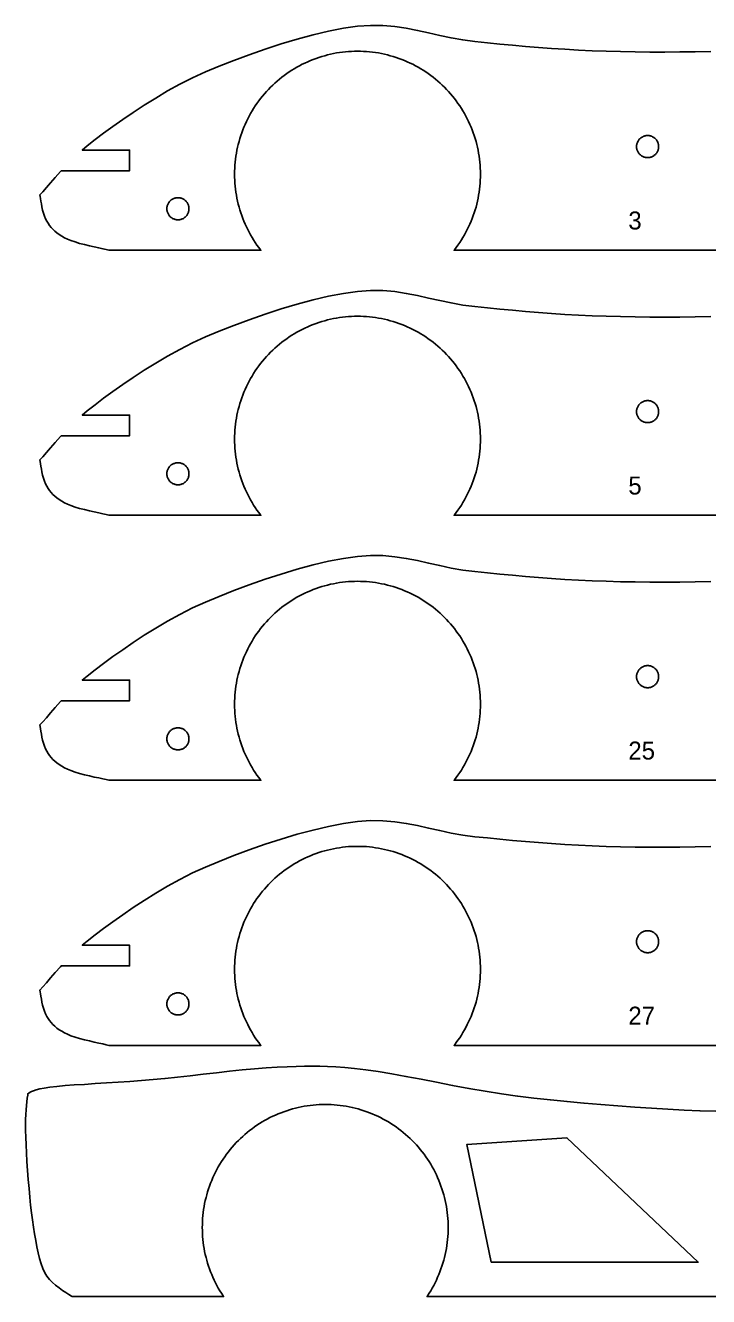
# Model space of a CAD drawing. Header units: metres. Extents: x 6 to 580, y 34 to 394.
# Drawn here: x 207.3 to 306.2, y 207.2 to 391.2 of the extents above; entities that cross this region are included whole.
import ezdxf

# ---------------------------------------------------------------- set-up
doc = ezdxf.new("R2010")
doc.units = ezdxf.units.M
doc.layers.add('CORTAR', color=1, linetype='Continuous')
doc.layers.add('GRABAR', color=5, linetype='Continuous')

msp = doc.modelspace()

# ---------------------------------------------------------------- linework, layer by layer
at = {"layer": 'CORTAR'}
for points in [[(351.42, 358.64), (269.4, 358.64), (269.44, 358.69), (269.71, 359.03), (269.96, 359.39), (270.21, 359.75), (270.45, 360.12), (270.68, 360.49), (270.9, 360.86), (271.11, 361.25), (271.31, 361.64), (271.5, 362.03), (271.68, 362.43), (271.86, 362.83), (272.02, 363.23), (272.17, 363.64), (272.31, 364.05), (272.44, 364.47), (272.57, 364.89), (272.68, 365.31), (272.78, 365.74), (272.87, 366.17), (272.95, 366.6), (273.02, 367.03), (273.08, 367.46), (273.13, 367.89), (273.16, 368.33), (273.19, 368.76), (273.21, 369.2), (273.21, 369.64), (273.21, 370.08), (273.19, 370.51), (273.16, 370.95), (273.13, 371.38), (273.08, 371.82), (273.02, 372.25), (272.95, 372.68), (272.87, 373.11), (272.78, 373.54), (272.68, 373.96), (272.57, 374.39), (272.44, 374.81), (272.31, 375.22), (272.17, 375.64), (272.02, 376.04), (271.86, 376.45), (271.68, 376.85), (271.5, 377.25), (271.31, 377.64), (271.11, 378.03), (270.9, 378.41), (270.68, 378.79), (270.45, 379.16), (270.21, 379.53), (269.96, 379.89), (269.71, 380.24), (269.44, 380.59), (269.17, 380.93), (268.89, 381.26), (268.6, 381.59), (268.3, 381.91), (268, 382.22), (267.68, 382.53), (267.36, 382.83), (267.04, 383.12), (266.7, 383.4), (266.36, 383.67), (266.01, 383.94), (265.66, 384.19), (265.3, 384.44), (264.93, 384.68), (264.56, 384.91), (264.18, 385.13), (263.8, 385.34), (263.41, 385.54), (263.02, 385.73), (262.62, 385.91), (262.22, 386.08), (261.82, 386.25), (261.41, 386.4), (260.99, 386.54), (260.58, 386.67), (260.16, 386.79), (259.74, 386.9), (259.31, 387.01), (258.88, 387.1), (258.45, 387.18), (258.02, 387.25), (257.59, 387.3), (257.16, 387.35), (256.72, 387.39), (256.28, 387.42), (255.85, 387.43), (255.41, 387.44), (254.97, 387.43), (254.54, 387.42), (254.1, 387.39), (253.67, 387.35), (253.23, 387.3), (252.8, 387.25), (252.37, 387.18), (251.94, 387.1), (251.51, 387.01), (251.09, 386.9), (250.66, 386.79), (250.24, 386.67), (249.83, 386.54), (249.41, 386.4), (249, 386.25), (248.6, 386.08), (248.2, 385.91), (247.8, 385.73), (247.41, 385.54), (247.02, 385.34), (246.64, 385.13), (246.26, 384.91), (245.89, 384.68), (245.52, 384.44), (245.16, 384.19), (244.81, 383.94), (244.46, 383.67), (244.12, 383.4), (243.78, 383.12), (243.46, 382.83), (243.14, 382.53), (242.82, 382.22), (242.52, 381.91), (242.22, 381.59), (241.93, 381.26), (241.65, 380.93), (241.38, 380.59), (241.11, 380.24), (240.86, 379.89), (240.61, 379.53), (240.37, 379.16), (240.14, 378.79), (239.92, 378.41), (239.71, 378.03), (239.51, 377.64), (239.32, 377.25), (239.14, 376.85), (238.97, 376.45), (238.8, 376.04), (238.65, 375.64), (238.51, 375.22), (238.38, 374.81), (238.26, 374.39), (238.14, 373.96), (238.04, 373.54), (237.95, 373.11), (237.87, 372.68), (237.8, 372.25), (237.74, 371.82), (237.7, 371.38), (237.66, 370.95), (237.63, 370.51), (237.62, 370.08), (237.61, 369.64), (237.62, 369.2), (237.63, 368.76), (237.66, 368.33), (237.7, 367.89), (237.74, 367.46), (237.8, 367.03), (237.87, 366.6), (237.95, 366.17), (238.04, 365.74), (238.14, 365.31), (238.26, 364.89), (238.38, 364.47), (238.51, 364.05), (238.65, 363.64), (238.8, 363.23), (238.97, 362.83), (239.14, 362.43), (239.32, 362.03), (239.51, 361.64), (239.71, 361.25), (239.92, 360.86), (240.14, 360.49), (240.37, 360.12), (240.61, 359.75), (240.86, 359.39), (241.11, 359.03), (241.38, 358.69), (241.42, 358.64), (219.41, 358.64), (219.04, 358.73), (218.55, 358.84), (217.96, 358.97), (217.3, 359.12), (216.6, 359.28), (215.88, 359.45), (215.18, 359.63), (214.51, 359.83), (213.92, 360.03), (213.41, 360.24), (212.98, 360.45), (212.59, 360.68), (212.23, 360.91), (211.9, 361.15), (211.6, 361.4), (211.32, 361.66), (211.07, 361.94), (210.83, 362.23), (210.62, 362.53), (210.41, 362.84), (210.23, 363.19), (210.07, 363.58), (209.93, 364.01), (209.82, 364.45), (209.72, 364.9), (209.64, 365.33), (209.57, 365.74), (209.51, 366.1), (209.46, 366.41), (209.41, 366.64), (209.85, 367.11), (210.37, 367.7), (210.97, 368.39), (211.65, 369.18), (212.41, 370.03), (212.52, 370.14), (222.41, 370.14), (222.41, 370.14), (222.41, 373.14), (215.57, 373.14), (216.25, 373.73), (217.41, 374.64), (218.66, 375.56), (220, 376.53), (221.43, 377.55), (222.95, 378.58), (224.54, 379.63), (226.19, 380.66), (227.92, 381.68), (229.7, 382.65), (231.53, 383.58), (233.41, 384.44), (235.39, 385.27), (237.51, 386.1), (239.73, 386.93), (242.02, 387.73), (244.35, 388.49), (246.68, 389.19), (248.99, 389.81), (251.23, 390.33), (253.39, 390.75), (255.41, 391.04), (257.3, 391.17), (259.1, 391.15), (260.82, 391), (262.47, 390.75), (264.1, 390.44), (265.71, 390.08), (267.32, 389.72), (268.96, 389.37), (270.65, 389.07), (272.41, 388.84), (274.22, 388.66), (276.03, 388.48), (277.87, 388.31), (279.72, 388.14), (281.6, 387.99), (283.5, 387.84), (285.43, 387.72), (287.39, 387.6), (289.38, 387.51), (291.41, 387.44), (293.48, 387.39), (295.59, 387.35), (297.73, 387.32), (299.9, 387.32), (302.1, 387.33), (304.32, 387.35), (306.57, 387.4)], [(351.42, 320.28), (269.4, 320.28), (269.44, 320.33), (269.71, 320.67), (269.96, 321.03), (270.21, 321.39), (270.45, 321.75), (270.68, 322.13), (270.9, 322.5), (271.11, 322.89), (271.31, 323.27), (271.5, 323.67), (271.68, 324.06), (271.86, 324.47), (272.02, 324.87), (272.17, 325.28), (272.31, 325.69), (272.44, 326.11), (272.57, 326.53), (272.68, 326.95), (272.78, 327.38), (272.87, 327.8), (272.95, 328.23), (273.02, 328.66), (273.08, 329.1), (273.13, 329.53), (273.16, 329.97), (273.19, 330.4), (273.21, 330.84), (273.21, 331.28), (273.21, 331.71), (273.19, 332.15), (273.16, 332.59), (273.13, 333.02), (273.08, 333.46), (273.02, 333.89), (272.95, 334.32), (272.87, 334.75), (272.78, 335.18), (272.68, 335.6), (272.57, 336.02), (272.44, 336.44), (272.31, 336.86), (272.17, 337.27), (272.02, 337.68), (271.86, 338.09), (271.68, 338.49), (271.5, 338.89), (271.31, 339.28), (271.11, 339.67), (270.9, 340.05), (270.68, 340.43), (270.45, 340.8), (270.21, 341.17), (269.96, 341.53), (269.71, 341.88), (269.44, 342.23), (269.17, 342.57), (268.89, 342.9), (268.6, 343.23), (268.3, 343.55), (268, 343.86), (267.68, 344.17), (267.36, 344.47), (267.04, 344.76), (266.7, 345.04), (266.36, 345.31), (266.01, 345.57), (265.66, 345.83), (265.3, 346.08), (264.93, 346.32), (264.56, 346.54), (264.18, 346.76), (263.8, 346.97), (263.41, 347.18), (263.02, 347.37), (262.62, 347.55), (262.22, 347.72), (261.82, 347.88), (261.41, 348.04), (260.99, 348.18), (260.58, 348.31), (260.16, 348.43), (259.74, 348.54), (259.31, 348.64), (258.88, 348.73), (258.45, 348.81), (258.02, 348.88), (257.59, 348.94), (257.16, 348.99), (256.72, 349.03), (256.28, 349.06), (255.85, 349.07), (255.41, 349.08), (254.97, 349.07), (254.54, 349.06), (254.1, 349.03), (253.67, 348.99), (253.23, 348.94), (252.8, 348.88), (252.37, 348.81), (251.94, 348.73), (251.51, 348.64), (251.09, 348.54), (250.66, 348.43), (250.24, 348.31), (249.83, 348.18), (249.41, 348.04), (249, 347.88), (248.6, 347.72), (248.2, 347.55), (247.8, 347.37), (247.41, 347.18), (247.02, 346.97), (246.64, 346.76), (246.26, 346.54), (245.89, 346.32), (245.52, 346.08), (245.16, 345.83), (244.81, 345.57), (244.46, 345.31), (244.12, 345.04), (243.78, 344.76), (243.46, 344.47), (243.14, 344.17), (242.82, 343.86), (242.52, 343.55), (242.22, 343.23), (241.93, 342.9), (241.65, 342.57), (241.38, 342.23), (241.11, 341.88), (240.86, 341.53), (240.61, 341.17), (240.37, 340.8), (240.14, 340.43), (239.92, 340.05), (239.71, 339.67), (239.51, 339.28), (239.32, 338.89), (239.14, 338.49), (238.97, 338.09), (238.8, 337.68), (238.65, 337.27), (238.51, 336.86), (238.38, 336.44), (238.26, 336.02), (238.14, 335.6), (238.04, 335.18), (237.95, 334.75), (237.87, 334.32), (237.8, 333.89), (237.74, 333.46), (237.7, 333.02), (237.66, 332.59), (237.63, 332.15), (237.62, 331.71), (237.61, 331.28), (237.62, 330.84), (237.63, 330.4), (237.66, 329.97), (237.7, 329.53), (237.74, 329.1), (237.8, 328.66), (237.87, 328.23), (237.95, 327.8), (238.04, 327.38), (238.14, 326.95), (238.26, 326.53), (238.38, 326.11), (238.51, 325.69), (238.65, 325.28), (238.8, 324.87), (238.97, 324.47), (239.14, 324.06), (239.32, 323.67), (239.51, 323.27), (239.71, 322.89), (239.92, 322.5), (240.14, 322.13), (240.37, 321.75), (240.61, 321.39), (240.86, 321.03), (241.11, 320.67), (241.38, 320.33), (241.42, 320.28), (219.41, 320.28), (219.04, 320.37), (218.55, 320.48), (217.96, 320.61), (217.3, 320.75), (216.6, 320.91), (215.88, 321.09), (215.18, 321.27), (214.51, 321.47), (213.92, 321.67), (213.41, 321.88), (212.98, 322.09), (212.59, 322.31), (212.23, 322.55), (211.9, 322.79), (211.6, 323.04), (211.32, 323.3), (211.07, 323.58), (210.83, 323.86), (210.62, 324.16), (210.41, 324.48), (210.23, 324.83), (210.07, 325.22), (209.93, 325.65), (209.82, 326.09), (209.72, 326.54), (209.64, 326.97), (209.57, 327.38), (209.51, 327.74), (209.46, 328.05), (209.41, 328.28), (209.85, 328.74), (210.37, 329.34), (210.97, 330.03), (211.65, 330.81), (212.41, 331.66), (212.52, 331.78), (222.41, 331.78), (222.41, 331.78), (222.41, 334.78), (215.57, 334.78), (216.25, 335.37), (217.41, 336.28), (218.66, 337.2), (220, 338.17), (221.43, 339.19), (222.95, 340.22), (224.54, 341.26), (226.19, 342.3), (227.92, 343.32), (229.7, 344.29), (231.53, 345.22), (233.41, 346.08), (235.39, 346.91), (237.51, 347.74), (239.73, 348.57), (242.02, 349.37), (244.35, 350.13), (246.68, 350.82), (248.99, 351.44), (251.23, 351.97), (253.39, 352.39), (255.41, 352.68), (257.3, 352.81), (259.1, 352.79), (260.82, 352.64), (262.47, 352.39), (264.1, 352.08), (265.71, 351.72), (267.32, 351.36), (268.96, 351.01), (270.65, 350.7), (272.41, 350.48), (274.22, 350.3), (276.03, 350.12), (277.87, 349.95), (279.72, 349.78), (281.6, 349.63), (283.5, 349.48), (285.43, 349.35), (287.39, 349.24), (289.38, 349.15), (291.41, 349.08), (293.48, 349.02), (295.59, 348.99), (297.73, 348.96), (299.9, 348.96), (302.1, 348.96), (304.32, 348.99), (306.57, 349.03)], [(351.42, 281.92), (269.4, 281.92), (269.44, 281.96), (269.71, 282.31), (269.96, 282.67), (270.21, 283.03), (270.45, 283.39), (270.68, 283.76), (270.9, 284.14), (271.11, 284.52), (271.31, 284.91), (271.5, 285.3), (271.68, 285.7), (271.86, 286.1), (272.02, 286.51), (272.17, 286.92), (272.31, 287.33), (272.44, 287.75), (272.57, 288.17), (272.68, 288.59), (272.78, 289.02), (272.87, 289.44), (272.95, 289.87), (273.02, 290.3), (273.08, 290.74), (273.13, 291.17), (273.16, 291.61), (273.19, 292.04), (273.21, 292.48), (273.21, 292.92), (273.21, 293.35), (273.19, 293.79), (273.16, 294.22), (273.13, 294.66), (273.08, 295.09), (273.02, 295.53), (272.95, 295.96), (272.87, 296.39), (272.78, 296.82), (272.68, 297.24), (272.57, 297.66), (272.44, 298.08), (272.31, 298.5), (272.17, 298.91), (272.02, 299.32), (271.86, 299.73), (271.68, 300.13), (271.5, 300.53), (271.31, 300.92), (271.11, 301.31), (270.9, 301.69), (270.68, 302.07), (270.45, 302.44), (270.21, 302.8), (269.96, 303.16), (269.71, 303.52), (269.44, 303.87), (269.17, 304.21), (268.89, 304.54), (268.6, 304.87), (268.3, 305.19), (268, 305.5), (267.68, 305.81), (267.36, 306.1), (267.04, 306.39), (266.7, 306.67), (266.36, 306.95), (266.01, 307.21), (265.66, 307.47), (265.3, 307.72), (264.93, 307.95), (264.56, 308.18), (264.18, 308.4), (263.8, 308.61), (263.41, 308.81), (263.02, 309.01), (262.62, 309.19), (262.22, 309.36), (261.82, 309.52), (261.41, 309.67), (260.99, 309.82), (260.58, 309.95), (260.16, 310.07), (259.74, 310.18), (259.31, 310.28), (258.88, 310.37), (258.45, 310.45), (258.02, 310.52), (257.59, 310.58), (257.16, 310.63), (256.72, 310.67), (256.28, 310.69), (255.85, 310.71), (255.41, 310.72), (254.97, 310.71), (254.54, 310.69), (254.1, 310.67), (253.67, 310.63), (253.23, 310.58), (252.8, 310.52), (252.37, 310.45), (251.94, 310.37), (251.51, 310.28), (251.09, 310.18), (250.66, 310.07), (250.24, 309.95), (249.83, 309.82), (249.41, 309.67), (249, 309.52), (248.6, 309.36), (248.2, 309.19), (247.8, 309.01), (247.41, 308.81), (247.02, 308.61), (246.64, 308.4), (246.26, 308.18), (245.89, 307.95), (245.52, 307.72), (245.16, 307.47), (244.81, 307.21), (244.46, 306.95), (244.12, 306.67), (243.78, 306.39), (243.46, 306.1), (243.14, 305.81), (242.82, 305.5), (242.52, 305.19), (242.22, 304.87), (241.93, 304.54), (241.65, 304.21), (241.38, 303.87), (241.11, 303.52), (240.86, 303.16), (240.61, 302.8), (240.37, 302.44), (240.14, 302.07), (239.92, 301.69), (239.71, 301.31), (239.51, 300.92), (239.32, 300.53), (239.14, 300.13), (238.97, 299.73), (238.8, 299.32), (238.65, 298.91), (238.51, 298.5), (238.38, 298.08), (238.26, 297.66), (238.14, 297.24), (238.04, 296.82), (237.95, 296.39), (237.87, 295.96), (237.8, 295.53), (237.74, 295.09), (237.7, 294.66), (237.66, 294.22), (237.63, 293.79), (237.62, 293.35), (237.61, 292.92), (237.62, 292.48), (237.63, 292.04), (237.66, 291.61), (237.7, 291.17), (237.74, 290.74), (237.8, 290.3), (237.87, 289.87), (237.95, 289.44), (238.04, 289.02), (238.14, 288.59), (238.26, 288.17), (238.38, 287.75), (238.51, 287.33), (238.65, 286.92), (238.8, 286.51), (238.97, 286.1), (239.14, 285.7), (239.32, 285.3), (239.51, 284.91), (239.71, 284.52), (239.92, 284.14), (240.14, 283.76), (240.37, 283.39), (240.61, 283.03), (240.86, 282.67), (241.11, 282.31), (241.38, 281.96), (241.42, 281.92), (219.41, 281.92), (219.04, 282.01), (218.55, 282.12), (217.96, 282.25), (217.3, 282.39), (216.6, 282.55), (215.88, 282.73), (215.18, 282.91), (214.51, 283.11), (213.92, 283.31), (213.41, 283.52), (212.98, 283.73), (212.59, 283.95), (212.23, 284.18), (211.9, 284.43), (211.6, 284.68), (211.32, 284.94), (211.07, 285.22), (210.83, 285.5), (210.62, 285.8), (210.41, 286.12), (210.23, 286.46), (210.07, 286.86), (209.93, 287.29), (209.82, 287.73), (209.72, 288.18), (209.64, 288.61), (209.57, 289.02), (209.51, 289.38), (209.46, 289.68), (209.41, 289.92), (209.85, 290.38), (210.37, 290.97), (210.97, 291.67), (211.65, 292.45), (212.41, 293.3), (212.52, 293.42), (222.41, 293.42), (222.41, 293.42), (222.41, 296.42), (215.57, 296.42), (216.25, 297.01), (217.41, 297.92), (218.66, 298.84), (220, 299.81), (221.43, 300.82), (222.95, 301.86), (224.54, 302.9), (226.19, 303.94), (227.92, 304.95), (229.7, 305.93), (231.53, 306.86), (233.41, 307.72), (235.39, 308.54), (237.51, 309.38), (239.73, 310.21), (242.02, 311.01), (244.35, 311.77), (246.68, 312.46), (248.99, 313.08), (251.23, 313.61), (253.39, 314.03), (255.41, 314.32), (257.3, 314.45), (259.1, 314.43), (260.82, 314.28), (262.47, 314.03), (264.1, 313.72), (265.71, 313.36), (267.32, 312.99), (268.96, 312.64), (270.65, 312.34), (272.41, 312.12), (274.22, 311.94), (276.03, 311.76), (277.87, 311.59), (279.72, 311.42), (281.6, 311.27), (283.5, 311.12), (285.43, 310.99), (287.39, 310.88), (289.38, 310.79), (291.41, 310.72), (293.48, 310.66), (295.59, 310.62), (297.73, 310.6), (299.9, 310.59), (302.1, 310.6), (304.32, 310.63), (306.57, 310.67)], [(351.42, 243.55), (269.4, 243.55), (269.44, 243.6), (269.71, 243.95), (269.96, 244.3), (270.21, 244.66), (270.45, 245.03), (270.68, 245.4), (270.9, 245.78), (271.11, 246.16), (271.31, 246.55), (271.5, 246.94), (271.68, 247.34), (271.86, 247.74), (272.02, 248.15), (272.17, 248.56), (272.31, 248.97), (272.44, 249.39), (272.57, 249.81), (272.68, 250.23), (272.78, 250.65), (272.87, 251.08), (272.95, 251.51), (273.02, 251.94), (273.08, 252.37), (273.13, 252.81), (273.16, 253.24), (273.19, 253.68), (273.21, 254.12), (273.21, 254.55), (273.21, 254.99), (273.19, 255.43), (273.16, 255.86), (273.13, 256.3), (273.08, 256.73), (273.02, 257.17), (272.95, 257.6), (272.87, 258.03), (272.78, 258.45), (272.68, 258.88), (272.57, 259.3), (272.44, 259.72), (272.31, 260.14), (272.17, 260.55), (272.02, 260.96), (271.86, 261.37), (271.68, 261.77), (271.5, 262.16), (271.31, 262.56), (271.11, 262.94), (270.9, 263.33), (270.68, 263.7), (270.45, 264.08), (270.21, 264.44), (269.96, 264.8), (269.71, 265.16), (269.44, 265.5), (269.17, 265.85), (268.89, 266.18), (268.6, 266.51), (268.3, 266.83), (268, 267.14), (267.68, 267.45), (267.36, 267.74), (267.04, 268.03), (266.7, 268.31), (266.36, 268.59), (266.01, 268.85), (265.66, 269.11), (265.3, 269.35), (264.93, 269.59), (264.56, 269.82), (264.18, 270.04), (263.8, 270.25), (263.41, 270.45), (263.02, 270.64), (262.62, 270.83), (262.22, 271), (261.82, 271.16), (261.41, 271.31), (260.99, 271.46), (260.58, 271.59), (260.16, 271.71), (259.74, 271.82), (259.31, 271.92), (258.88, 272.01), (258.45, 272.09), (258.02, 272.16), (257.59, 272.22), (257.16, 272.27), (256.72, 272.31), (256.28, 272.33), (255.85, 272.35), (255.41, 272.35), (254.97, 272.35), (254.54, 272.33), (254.1, 272.31), (253.67, 272.27), (253.23, 272.22), (252.8, 272.16), (252.37, 272.09), (251.94, 272.01), (251.51, 271.92), (251.09, 271.82), (250.66, 271.71), (250.24, 271.59), (249.83, 271.46), (249.41, 271.31), (249, 271.16), (248.6, 271), (248.2, 270.83), (247.8, 270.64), (247.41, 270.45), (247.02, 270.25), (246.64, 270.04), (246.26, 269.82), (245.89, 269.59), (245.52, 269.35), (245.16, 269.11), (244.81, 268.85), (244.46, 268.59), (244.12, 268.31), (243.78, 268.03), (243.46, 267.74), (243.14, 267.45), (242.82, 267.14), (242.52, 266.83), (242.22, 266.51), (241.93, 266.18), (241.65, 265.85), (241.38, 265.5), (241.11, 265.16), (240.86, 264.8), (240.61, 264.44), (240.37, 264.08), (240.14, 263.7), (239.92, 263.33), (239.71, 262.94), (239.51, 262.56), (239.32, 262.16), (239.14, 261.77), (238.97, 261.37), (238.8, 260.96), (238.65, 260.55), (238.51, 260.14), (238.38, 259.72), (238.26, 259.3), (238.14, 258.88), (238.04, 258.45), (237.95, 258.03), (237.87, 257.6), (237.8, 257.17), (237.74, 256.73), (237.7, 256.3), (237.66, 255.86), (237.63, 255.43), (237.62, 254.99), (237.61, 254.55), (237.62, 254.12), (237.63, 253.68), (237.66, 253.24), (237.7, 252.81), (237.74, 252.37), (237.8, 251.94), (237.87, 251.51), (237.95, 251.08), (238.04, 250.65), (238.14, 250.23), (238.26, 249.81), (238.38, 249.39), (238.51, 248.97), (238.65, 248.56), (238.8, 248.15), (238.97, 247.74), (239.14, 247.34), (239.32, 246.94), (239.51, 246.55), (239.71, 246.16), (239.92, 245.78), (240.14, 245.4), (240.37, 245.03), (240.61, 244.66), (240.86, 244.3), (241.11, 243.95), (241.38, 243.6), (241.42, 243.55), (219.41, 243.55), (219.04, 243.64), (218.55, 243.76), (217.96, 243.88), (217.3, 244.03), (216.6, 244.19), (215.88, 244.36), (215.18, 244.55), (214.51, 244.74), (213.92, 244.95), (213.41, 245.15), (212.98, 245.37), (212.59, 245.59), (212.23, 245.82), (211.9, 246.06), (211.6, 246.32), (211.32, 246.58), (211.07, 246.85), (210.83, 247.14), (210.62, 247.44), (210.41, 247.75), (210.23, 248.1), (210.07, 248.5), (209.93, 248.93), (209.82, 249.37), (209.72, 249.82), (209.64, 250.25), (209.57, 250.66), (209.51, 251.02), (209.46, 251.32), (209.41, 251.55), (209.85, 252.02), (210.37, 252.61), (210.97, 253.31), (211.65, 254.09), (212.41, 254.94), (212.52, 255.05), (222.41, 255.05), (222.41, 258.05), (222.41, 258.05), (215.57, 258.05), (216.25, 258.64), (217.41, 259.55), (218.66, 260.48), (220, 261.45), (221.43, 262.46), (222.95, 263.5), (224.54, 264.54), (226.19, 265.58), (227.92, 266.59), (229.7, 267.57), (231.53, 268.5), (233.41, 269.35), (235.39, 270.18), (237.51, 271.02), (239.73, 271.85), (242.02, 272.65), (244.35, 273.4), (246.68, 274.1), (248.99, 274.72), (251.23, 275.25), (253.39, 275.66), (255.41, 275.95), (257.3, 276.09), (259.1, 276.06), (260.82, 275.92), (262.47, 275.67), (264.1, 275.35), (265.71, 275), (267.32, 274.63), (268.96, 274.28), (270.65, 273.98), (272.41, 273.75), (274.22, 273.57), (276.03, 273.4), (277.87, 273.22), (279.72, 273.06), (281.6, 272.9), (283.5, 272.76), (285.43, 272.63), (287.39, 272.52), (289.38, 272.43), (291.41, 272.35), (293.48, 272.3), (295.59, 272.26), (297.73, 272.24), (299.9, 272.23), (302.1, 272.24), (304.32, 272.27), (306.57, 272.31)], [(307.28, 234.01), (305, 234.09), (304.99, 234.09), (302.7, 234.19), (302.69, 234.19), (300.36, 234.31), (300.36, 234.31), (297.98, 234.45), (297.97, 234.45), (295.56, 234.61), (295.55, 234.61), (293.12, 234.78), (293.11, 234.78), (290.66, 234.97), (290.66, 234.97), (288.21, 235.18), (288.2, 235.18), (285.76, 235.41), (285.76, 235.41), (283.34, 235.65), (283.34, 235.65), (280.96, 235.92), (280.95, 235.92), (278.62, 236.2), (278.6, 236.2), (276.28, 236.52), (276.26, 236.53), (273.91, 236.9), (273.9, 236.91), (271.54, 237.32), (271.53, 237.32), (269.18, 237.76), (269.18, 237.76), (266.86, 238.21), (266.86, 238.21), (264.61, 238.65), (262.43, 239.06), (260.36, 239.44), (258.42, 239.75), (256.62, 240), (254.99, 240.19), (253.56, 240.33), (252.27, 240.43), (251.09, 240.5), (249.97, 240.54), (248.87, 240.55), (247.75, 240.54), (246.55, 240.51), (245.24, 240.46), (243.79, 240.39), (242.2, 240.3), (240.5, 240.17), (238.71, 240), (236.87, 239.8), (234.98, 239.59), (233.08, 239.37), (231.19, 239.16), (231.19, 239.16), (229.34, 238.95), (229.33, 238.95), (227.55, 238.76), (227.54, 238.76), (225.84, 238.6), (225.82, 238.6), (224.15, 238.46), (224.14, 238.46), (222.45, 238.33), (222.44, 238.33), (220.74, 238.22), (220.74, 238.22), (219.06, 238.11), (219.06, 238.11), (217.43, 238.01), (215.87, 237.91), (214.41, 237.82), (213.07, 237.72), (211.88, 237.61), (210.87, 237.5), (210.05, 237.38), (209.4, 237.25), (208.89, 237.12), (208.51, 236.99), (208.23, 236.87), (208.02, 236.76), (207.83, 236.64), (207.68, 236.55), (207.66, 236.36), (207.66, 236.35), (207.6, 235.9), (207.54, 235.4), (207.48, 234.84), (207.42, 234.23), (207.38, 233.56), (207.34, 232.84), (207.33, 232.06), (207.34, 231.21), (207.37, 230.26), (207.42, 229.17), (207.48, 227.99), (207.55, 226.74), (207.64, 225.45), (207.74, 224.14), (207.85, 222.85), (207.97, 221.6), (208.09, 220.41), (208.23, 219.32), (208.38, 218.29), (208.52, 217.26), (208.67, 216.27), (208.83, 215.31), (209, 214.39), (209.18, 213.51), (209.39, 212.69), (209.61, 211.94), (209.86, 211.25), (210.13, 210.65), (210.44, 210.14), (210.81, 209.67), (211.24, 209.23), (211.71, 208.82), (212.2, 208.44), (212.7, 208.09), (213.18, 207.78), (213.63, 207.5), (213.64, 207.49), (214.02, 207.24), (214.07, 207.2), (214.08, 207.19), (236.02, 207.19), (235.94, 207.3), (235.7, 207.67), (235.47, 208.04), (235.25, 208.42), (235.04, 208.8), (234.84, 209.19), (234.65, 209.58), (234.47, 209.98), (234.3, 210.38), (234.13, 210.79), (233.98, 211.2), (233.84, 211.61), (233.71, 212.02), (233.59, 212.44), (233.48, 212.87), (233.37, 213.29), (233.28, 213.72), (233.2, 214.15), (233.13, 214.58), (233.08, 215.01), (233.03, 215.45), (232.99, 215.88), (232.96, 216.32), (232.95, 216.76), (232.94, 217.19), (232.95, 217.63), (232.96, 218.07), (232.99, 218.5), (233.03, 218.94), (233.08, 219.37), (233.13, 219.8), (233.2, 220.24), (233.28, 220.66), (233.37, 221.09), (233.48, 221.52), (233.59, 221.94), (233.71, 222.36), (233.84, 222.78), (233.98, 223.19), (234.13, 223.6), (234.3, 224), (234.47, 224.41), (234.65, 224.8), (234.84, 225.2), (235.04, 225.58), (235.25, 225.97), (235.47, 226.34), (235.7, 226.72), (235.94, 227.08), (236.19, 227.44), (236.44, 227.8), (236.71, 228.14), (236.98, 228.48), (237.26, 228.82), (237.55, 229.15), (237.85, 229.47), (238.16, 229.78), (238.47, 230.08), (238.79, 230.38), (239.12, 230.67), (239.45, 230.95), (239.79, 231.22), (240.14, 231.49), (240.49, 231.75), (240.85, 231.99), (241.22, 232.23), (241.59, 232.46), (241.97, 232.68), (242.35, 232.89), (242.74, 233.09), (243.13, 233.28), (243.53, 233.46), (243.93, 233.64), (244.34, 233.8), (244.74, 233.95), (245.16, 234.09), (245.57, 234.23), (245.99, 234.35), (246.42, 234.46), (246.84, 234.56), (247.27, 234.65), (247.7, 234.73), (248.13, 234.8), (248.56, 234.86), (249, 234.91), (249.43, 234.94), (249.87, 234.97), (250.3, 234.99), (250.74, 234.99), (251.18, 234.99), (251.62, 234.97), (252.05, 234.94), (252.49, 234.91), (252.92, 234.86), (253.35, 234.8), (253.78, 234.73), (254.21, 234.65), (254.64, 234.56), (255.07, 234.46), (255.49, 234.35), (255.91, 234.23), (256.33, 234.09), (256.74, 233.95), (257.15, 233.8), (257.55, 233.64), (257.95, 233.46), (258.35, 233.28), (258.74, 233.09), (259.13, 232.89), (259.52, 232.68), (259.89, 232.46), (260.26, 232.23), (260.63, 231.99), (260.99, 231.75), (261.35, 231.49), (261.69, 231.22), (262.03, 230.95), (262.37, 230.67), (262.7, 230.38), (263.02, 230.08), (263.33, 229.78), (263.63, 229.47), (263.93, 229.15), (264.22, 228.82), (264.5, 228.48), (264.77, 228.14), (265.04, 227.8), (265.29, 227.44), (265.54, 227.08), (265.78, 226.72), (266.01, 226.34), (266.23, 225.97), (266.44, 225.58), (266.64, 225.2), (266.83, 224.8), (267.01, 224.41), (267.19, 224), (267.35, 223.6), (267.5, 223.19), (267.64, 222.78), (267.78, 222.36), (267.9, 221.94), (268.01, 221.52), (268.11, 221.09), (268.2, 220.66), (268.28, 220.24), (268.35, 219.8), (268.41, 219.37), (268.46, 218.94), (268.49, 218.5), (268.52, 218.07), (268.54, 217.63), (268.54, 217.19), (268.54, 216.76), (268.52, 216.32), (268.49, 215.88), (268.46, 215.45), (268.41, 215.01), (268.35, 214.58), (268.28, 214.15), (268.2, 213.72), (268.11, 213.29), (268.01, 212.87), (267.9, 212.44), (267.78, 212.02), (267.64, 211.61), (267.5, 211.2), (267.35, 210.79), (267.19, 210.38), (267.01, 209.98), (266.83, 209.58), (266.64, 209.19), (266.44, 208.8), (266.23, 208.42), (266.01, 208.04), (265.78, 207.67), (265.54, 207.3), (265.47, 207.19), (346.02, 207.19)]]:
    msp.add_lwpolyline(points, dxfattribs=at)
for points in [[(299, 373.85), (298.98, 373.95), (298.96, 374.05), (298.93, 374.15), (298.89, 374.25), (298.85, 374.35), (298.8, 374.44), (298.74, 374.53), (298.68, 374.61), (298.61, 374.69), (298.54, 374.77), (298.47, 374.84), (298.38, 374.91), (298.3, 374.97), (298.21, 375.02), (298.12, 375.07), (298.02, 375.12), (297.93, 375.15), (297.82, 375.18), (297.72, 375.21), (297.62, 375.22), (297.52, 375.23), (297.41, 375.24), (297.31, 375.23), (297.2, 375.22), (297.1, 375.21), (297, 375.18), (296.9, 375.15), (296.8, 375.12), (296.7, 375.07), (296.61, 375.02), (296.52, 374.97), (296.44, 374.91), (296.36, 374.84), (296.28, 374.77), (296.21, 374.69), (296.14, 374.61), (296.08, 374.53), (296.03, 374.44), (295.98, 374.35), (295.93, 374.25), (295.9, 374.15), (295.87, 374.05), (295.84, 373.95), (295.82, 373.85), (295.81, 373.74), (295.81, 373.64), (295.81, 373.53), (295.82, 373.43), (295.84, 373.33), (295.87, 373.22), (295.9, 373.12), (295.93, 373.03), (295.98, 372.93), (296.03, 372.84), (296.08, 372.75), (296.14, 372.66), (296.21, 372.58), (296.28, 372.51), (296.36, 372.44), (296.44, 372.37), (296.52, 372.31), (296.61, 372.25), (296.7, 372.2), (296.8, 372.16), (296.9, 372.12), (297, 372.09), (297.1, 372.07), (297.2, 372.05), (297.31, 372.04), (297.41, 372.04), (297.52, 372.04), (297.62, 372.05), (297.72, 372.07), (297.82, 372.09), (297.93, 372.12), (298.02, 372.16), (298.12, 372.2), (298.21, 372.25), (298.3, 372.31), (298.38, 372.37), (298.47, 372.44), (298.54, 372.51), (298.61, 372.58), (298.68, 372.66), (298.74, 372.75), (298.8, 372.84), (298.85, 372.93), (298.89, 373.03), (298.93, 373.12), (298.96, 373.22), (298.98, 373.33), (299, 373.43), (299.01, 373.53), (299.01, 373.64), (299.01, 373.74), (299, 373.85)], [(230.98, 364.95), (230.96, 365.05), (230.93, 365.15), (230.89, 365.25), (230.85, 365.35), (230.8, 365.44), (230.74, 365.53), (230.68, 365.61), (230.61, 365.69), (230.54, 365.77), (230.47, 365.84), (230.38, 365.91), (230.3, 365.97), (230.21, 366.02), (230.12, 366.07), (230.02, 366.12), (229.93, 366.15), (229.82, 366.18), (229.72, 366.21), (229.62, 366.22), (229.52, 366.23), (229.41, 366.24), (229.31, 366.23), (229.2, 366.22), (229.1, 366.21), (229, 366.18), (228.9, 366.15), (228.8, 366.12), (228.7, 366.07), (228.61, 366.02), (228.52, 365.97), (228.44, 365.91), (228.36, 365.84), (228.28, 365.77), (228.21, 365.69), (228.14, 365.61), (228.08, 365.53), (228.03, 365.44), (227.98, 365.35), (227.93, 365.25), (227.9, 365.15), (227.87, 365.05), (227.84, 364.95), (227.82, 364.85), (227.81, 364.74), (227.81, 364.64), (227.81, 364.53), (227.82, 364.43), (227.84, 364.33), (227.87, 364.22), (227.9, 364.12), (227.93, 364.03), (227.98, 363.93), (228.03, 363.84), (228.08, 363.75), (228.14, 363.66), (228.21, 363.58), (228.28, 363.51), (228.36, 363.44), (228.44, 363.37), (228.52, 363.31), (228.61, 363.25), (228.7, 363.2), (228.8, 363.16), (228.9, 363.12), (229, 363.09), (229.1, 363.07), (229.2, 363.05), (229.31, 363.04), (229.41, 363.04), (229.52, 363.04), (229.62, 363.05), (229.72, 363.07), (229.82, 363.09), (229.93, 363.12), (230.02, 363.16), (230.12, 363.2), (230.21, 363.25), (230.3, 363.31), (230.38, 363.37), (230.47, 363.44), (230.54, 363.51), (230.61, 363.58), (230.68, 363.66), (230.74, 363.75), (230.8, 363.84), (230.85, 363.93), (230.89, 364.03), (230.93, 364.12), (230.96, 364.22), (230.98, 364.33), (231, 364.43), (231.01, 364.53), (231.01, 364.64), (231.01, 364.74), (231, 364.85), (230.98, 364.95)], [(299, 335.49), (298.98, 335.59), (298.96, 335.69), (298.93, 335.79), (298.89, 335.89), (298.85, 335.98), (298.8, 336.08), (298.74, 336.17), (298.68, 336.25), (298.61, 336.33), (298.54, 336.41), (298.47, 336.48), (298.38, 336.55), (298.3, 336.61), (298.21, 336.66), (298.12, 336.71), (298.02, 336.76), (297.93, 336.79), (297.82, 336.82), (297.72, 336.85), (297.62, 336.86), (297.52, 336.87), (297.41, 336.88), (297.31, 336.87), (297.2, 336.86), (297.1, 336.85), (297, 336.82), (296.9, 336.79), (296.8, 336.76), (296.7, 336.71), (296.61, 336.66), (296.52, 336.61), (296.44, 336.55), (296.36, 336.48), (296.28, 336.41), (296.21, 336.33), (296.14, 336.25), (296.08, 336.17), (296.03, 336.08), (295.98, 335.98), (295.93, 335.89), (295.9, 335.79), (295.87, 335.69), (295.84, 335.59), (295.82, 335.49), (295.81, 335.38), (295.81, 335.28), (295.81, 335.17), (295.82, 335.07), (295.84, 334.96), (295.87, 334.86), (295.9, 334.76), (295.93, 334.66), (295.98, 334.57), (296.03, 334.48), (296.08, 334.39), (296.14, 334.3), (296.21, 334.22), (296.28, 334.15), (296.36, 334.07), (296.44, 334.01), (296.52, 333.95), (296.61, 333.89), (296.7, 333.84), (296.8, 333.8), (296.9, 333.76), (297, 333.73), (297.1, 333.71), (297.2, 333.69), (297.31, 333.68), (297.41, 333.68), (297.52, 333.68), (297.62, 333.69), (297.72, 333.71), (297.82, 333.73), (297.93, 333.76), (298.02, 333.8), (298.12, 333.84), (298.21, 333.89), (298.3, 333.95), (298.38, 334.01), (298.47, 334.07), (298.54, 334.15), (298.61, 334.22), (298.68, 334.3), (298.74, 334.39), (298.8, 334.48), (298.85, 334.57), (298.89, 334.66), (298.93, 334.76), (298.96, 334.86), (298.98, 334.96), (299, 335.07), (299.01, 335.17), (299.01, 335.28), (299.01, 335.38), (299, 335.49)], [(230.98, 326.59), (230.96, 326.69), (230.93, 326.79), (230.89, 326.89), (230.85, 326.98), (230.8, 327.08), (230.74, 327.17), (230.68, 327.25), (230.61, 327.33), (230.54, 327.41), (230.47, 327.48), (230.38, 327.55), (230.3, 327.61), (230.21, 327.66), (230.12, 327.71), (230.02, 327.76), (229.93, 327.79), (229.82, 327.82), (229.72, 327.85), (229.62, 327.86), (229.52, 327.87), (229.41, 327.88), (229.31, 327.87), (229.2, 327.86), (229.1, 327.85), (229, 327.82), (228.9, 327.79), (228.8, 327.76), (228.7, 327.71), (228.61, 327.66), (228.52, 327.61), (228.44, 327.55), (228.36, 327.48), (228.28, 327.41), (228.21, 327.33), (228.14, 327.25), (228.08, 327.17), (228.03, 327.08), (227.98, 326.98), (227.93, 326.89), (227.9, 326.79), (227.87, 326.69), (227.84, 326.59), (227.82, 326.49), (227.81, 326.38), (227.81, 326.28), (227.81, 326.17), (227.82, 326.07), (227.84, 325.96), (227.87, 325.86), (227.9, 325.76), (227.93, 325.66), (227.98, 325.57), (228.03, 325.48), (228.08, 325.39), (228.14, 325.3), (228.21, 325.22), (228.28, 325.15), (228.36, 325.07), (228.44, 325.01), (228.52, 324.95), (228.61, 324.89), (228.7, 324.84), (228.8, 324.8), (228.9, 324.76), (229, 324.73), (229.1, 324.71), (229.2, 324.69), (229.31, 324.68), (229.41, 324.68), (229.52, 324.68), (229.62, 324.69), (229.72, 324.71), (229.82, 324.73), (229.93, 324.76), (230.02, 324.8), (230.12, 324.84), (230.21, 324.89), (230.3, 324.95), (230.38, 325.01), (230.47, 325.07), (230.54, 325.15), (230.61, 325.22), (230.68, 325.3), (230.74, 325.39), (230.8, 325.48), (230.85, 325.57), (230.89, 325.66), (230.93, 325.76), (230.96, 325.86), (230.98, 325.96), (231, 326.07), (231.01, 326.17), (231.01, 326.28), (231.01, 326.38), (231, 326.49), (230.98, 326.59)], [(299, 297.12), (298.98, 297.23), (298.96, 297.33), (298.93, 297.43), (298.89, 297.53), (298.85, 297.62), (298.8, 297.72), (298.74, 297.8), (298.68, 297.89), (298.61, 297.97), (298.54, 298.05), (298.47, 298.12), (298.38, 298.18), (298.3, 298.25), (298.21, 298.3), (298.12, 298.35), (298.02, 298.39), (297.93, 298.43), (297.82, 298.46), (297.72, 298.48), (297.62, 298.5), (297.52, 298.51), (297.41, 298.52), (297.31, 298.51), (297.2, 298.5), (297.1, 298.48), (297, 298.46), (296.9, 298.43), (296.8, 298.39), (296.7, 298.35), (296.61, 298.3), (296.52, 298.25), (296.44, 298.18), (296.36, 298.12), (296.28, 298.05), (296.21, 297.97), (296.14, 297.89), (296.08, 297.8), (296.03, 297.72), (295.98, 297.62), (295.93, 297.53), (295.9, 297.43), (295.87, 297.33), (295.84, 297.23), (295.82, 297.12), (295.81, 297.02), (295.81, 296.92), (295.81, 296.81), (295.82, 296.71), (295.84, 296.6), (295.87, 296.5), (295.9, 296.4), (295.93, 296.3), (295.98, 296.21), (296.03, 296.12), (296.08, 296.03), (296.14, 295.94), (296.21, 295.86), (296.28, 295.78), (296.36, 295.71), (296.44, 295.65), (296.52, 295.58), (296.61, 295.53), (296.7, 295.48), (296.8, 295.44), (296.9, 295.4), (297, 295.37), (297.1, 295.35), (297.2, 295.33), (297.31, 295.32), (297.41, 295.32), (297.52, 295.32), (297.62, 295.33), (297.72, 295.35), (297.82, 295.37), (297.93, 295.4), (298.02, 295.44), (298.12, 295.48), (298.21, 295.53), (298.3, 295.58), (298.38, 295.65), (298.47, 295.71), (298.54, 295.78), (298.61, 295.86), (298.68, 295.94), (298.74, 296.03), (298.8, 296.12), (298.85, 296.21), (298.89, 296.3), (298.93, 296.4), (298.96, 296.5), (298.98, 296.6), (299, 296.71), (299.01, 296.81), (299.01, 296.92), (299.01, 297.02), (299, 297.12)], [(230.98, 288.23), (230.96, 288.33), (230.93, 288.43), (230.89, 288.53), (230.85, 288.62), (230.8, 288.72), (230.74, 288.8), (230.68, 288.89), (230.61, 288.97), (230.54, 289.05), (230.47, 289.12), (230.38, 289.18), (230.3, 289.25), (230.21, 289.3), (230.12, 289.35), (230.02, 289.39), (229.93, 289.43), (229.82, 289.46), (229.72, 289.48), (229.62, 289.5), (229.52, 289.51), (229.41, 289.52), (229.31, 289.51), (229.2, 289.5), (229.1, 289.48), (229, 289.46), (228.9, 289.43), (228.8, 289.39), (228.7, 289.35), (228.61, 289.3), (228.52, 289.25), (228.44, 289.18), (228.36, 289.12), (228.28, 289.05), (228.21, 288.97), (228.14, 288.89), (228.08, 288.8), (228.03, 288.72), (227.98, 288.62), (227.93, 288.53), (227.9, 288.43), (227.87, 288.33), (227.84, 288.23), (227.82, 288.12), (227.81, 288.02), (227.81, 287.92), (227.81, 287.81), (227.82, 287.71), (227.84, 287.6), (227.87, 287.5), (227.9, 287.4), (227.93, 287.3), (227.98, 287.21), (228.03, 287.12), (228.08, 287.03), (228.14, 286.94), (228.21, 286.86), (228.28, 286.78), (228.36, 286.71), (228.44, 286.65), (228.52, 286.58), (228.61, 286.53), (228.7, 286.48), (228.8, 286.44), (228.9, 286.4), (229, 286.37), (229.1, 286.35), (229.2, 286.33), (229.31, 286.32), (229.41, 286.32), (229.52, 286.32), (229.62, 286.33), (229.72, 286.35), (229.82, 286.37), (229.93, 286.4), (230.02, 286.44), (230.12, 286.48), (230.21, 286.53), (230.3, 286.58), (230.38, 286.65), (230.47, 286.71), (230.54, 286.78), (230.61, 286.86), (230.68, 286.94), (230.74, 287.03), (230.8, 287.12), (230.85, 287.21), (230.89, 287.3), (230.93, 287.4), (230.96, 287.5), (230.98, 287.6), (231, 287.71), (231.01, 287.81), (231.01, 287.92), (231.01, 288.02), (231, 288.12), (230.98, 288.23)], [(299, 258.76), (298.98, 258.87), (298.96, 258.97), (298.93, 259.07), (298.89, 259.17), (298.85, 259.26), (298.8, 259.35), (298.74, 259.44), (298.68, 259.53), (298.61, 259.61), (298.54, 259.68), (298.47, 259.76), (298.38, 259.82), (298.3, 259.88), (298.21, 259.94), (298.12, 259.99), (298.02, 260.03), (297.93, 260.07), (297.82, 260.1), (297.72, 260.12), (297.62, 260.14), (297.52, 260.15), (297.41, 260.15), (297.31, 260.15), (297.2, 260.14), (297.1, 260.12), (297, 260.1), (296.9, 260.07), (296.8, 260.03), (296.7, 259.99), (296.61, 259.94), (296.52, 259.88), (296.44, 259.82), (296.36, 259.76), (296.28, 259.68), (296.21, 259.61), (296.14, 259.53), (296.08, 259.44), (296.03, 259.35), (295.98, 259.26), (295.93, 259.17), (295.9, 259.07), (295.87, 258.97), (295.84, 258.87), (295.82, 258.76), (295.81, 258.66), (295.81, 258.55), (295.81, 258.45), (295.82, 258.34), (295.84, 258.24), (295.87, 258.14), (295.9, 258.04), (295.93, 257.94), (295.98, 257.85), (296.03, 257.75), (296.08, 257.66), (296.14, 257.58), (296.21, 257.5), (296.28, 257.42), (296.36, 257.35), (296.44, 257.28), (296.52, 257.22), (296.61, 257.17), (296.7, 257.12), (296.8, 257.08), (296.9, 257.04), (297, 257.01), (297.1, 256.98), (297.2, 256.97), (297.31, 256.96), (297.41, 256.95), (297.52, 256.96), (297.62, 256.97), (297.72, 256.98), (297.82, 257.01), (297.93, 257.04), (298.02, 257.08), (298.12, 257.12), (298.21, 257.17), (298.3, 257.22), (298.38, 257.28), (298.47, 257.35), (298.54, 257.42), (298.61, 257.5), (298.68, 257.58), (298.74, 257.66), (298.8, 257.75), (298.85, 257.85), (298.89, 257.94), (298.93, 258.04), (298.96, 258.14), (298.98, 258.24), (299, 258.34), (299.01, 258.45), (299.01, 258.55), (299.01, 258.66), (299, 258.76)], [(230.98, 249.87), (230.96, 249.97), (230.93, 250.07), (230.89, 250.17), (230.85, 250.26), (230.8, 250.35), (230.74, 250.44), (230.68, 250.53), (230.61, 250.61), (230.54, 250.68), (230.47, 250.76), (230.38, 250.82), (230.3, 250.88), (230.21, 250.94), (230.12, 250.99), (230.02, 251.03), (229.93, 251.07), (229.82, 251.1), (229.72, 251.12), (229.62, 251.14), (229.52, 251.15), (229.41, 251.15), (229.31, 251.15), (229.2, 251.14), (229.1, 251.12), (229, 251.1), (228.9, 251.07), (228.8, 251.03), (228.7, 250.99), (228.61, 250.94), (228.52, 250.88), (228.44, 250.82), (228.36, 250.76), (228.28, 250.68), (228.21, 250.61), (228.14, 250.53), (228.08, 250.44), (228.03, 250.35), (227.98, 250.26), (227.93, 250.17), (227.9, 250.07), (227.87, 249.97), (227.84, 249.87), (227.82, 249.76), (227.81, 249.66), (227.81, 249.55), (227.81, 249.45), (227.82, 249.34), (227.84, 249.24), (227.87, 249.14), (227.9, 249.04), (227.93, 248.94), (227.98, 248.85), (228.03, 248.75), (228.08, 248.66), (228.14, 248.58), (228.21, 248.5), (228.28, 248.42), (228.36, 248.35), (228.44, 248.28), (228.52, 248.22), (228.61, 248.17), (228.7, 248.12), (228.8, 248.08), (228.9, 248.04), (229, 248.01), (229.1, 247.98), (229.2, 247.97), (229.31, 247.96), (229.41, 247.95), (229.52, 247.96), (229.62, 247.97), (229.72, 247.98), (229.82, 248.01), (229.93, 248.04), (230.02, 248.08), (230.12, 248.12), (230.21, 248.17), (230.3, 248.22), (230.38, 248.28), (230.47, 248.35), (230.54, 248.42), (230.61, 248.5), (230.68, 248.58), (230.74, 248.66), (230.8, 248.75), (230.85, 248.85), (230.89, 248.94), (230.93, 249.04), (230.96, 249.14), (230.98, 249.24), (231, 249.34), (231.01, 249.45), (231.01, 249.55), (231.01, 249.66), (231, 249.76), (230.98, 249.87)], [(274.74, 212.19), (271.24, 229.19), (285.74, 230.19), (304.74, 212.19), (274.74, 212.19)]]:
    msp.add_lwpolyline(points, close=True, dxfattribs=at)

# ---------------------------------------------------------------- texts
at = {"layer": 'GRABAR'}
for s, p in [('3', (294.62, 361.64)), ('5', (294.62, 323.28)), ('25', (294.62, 284.92)), ('27', (294.62, 246.55))]:
    msp.add_text(s, height=2.6, dxfattribs=at).set_placement(p)

doc.saveas('drawing.dxf')
